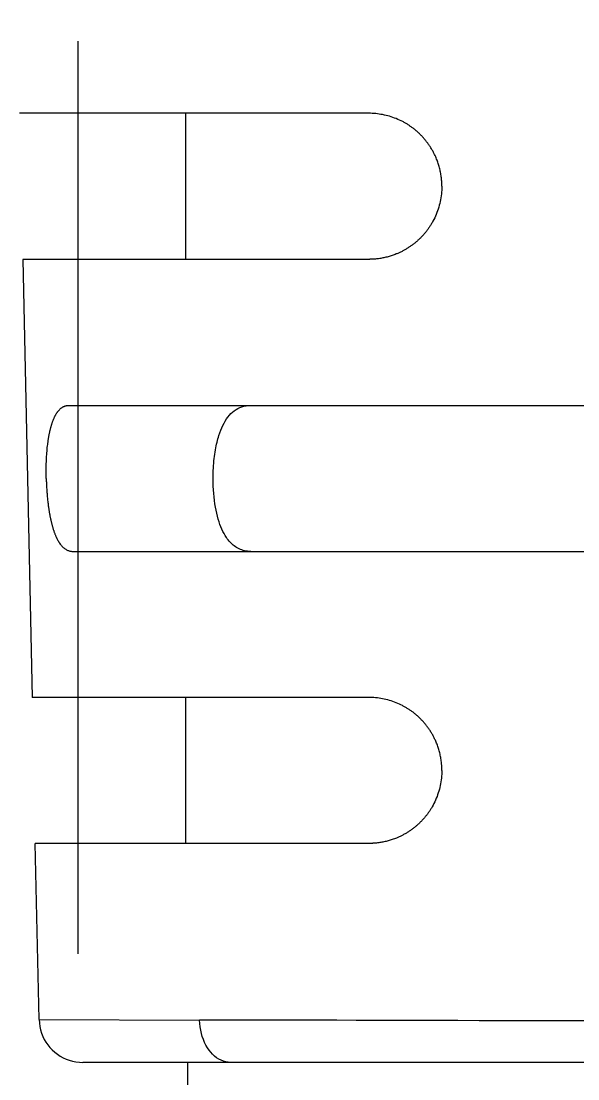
# Model space of a CAD drawing. Header units: inches. Extents: x 0 to 77285, y -118 to 40065.
# Drawn here: x 4567.75 to 4571.56, y 16913.44 to 16920.69 of the extents above; entities that cross this region are included whole.
import ezdxf

# ---------------------------------------------------------------- set-up
doc = ezdxf.new("R2010")
doc.units = ezdxf.units.IN
doc.header["$LTSCALE"] = 5
doc.header["$MEASUREMENT"] = 0
doc.linetypes.add('CENTER', pattern=[2, 1.25, -0.25, 0.25, -0.25])
doc.layers.add('11', color=1, linetype='CENTER')
doc.layers.add('55', color=5, linetype='Continuous')

# ---------------------------------------------------------------- blocks, each defined once
blk = doc.blocks.new('A$Cf3caff21')
at = {"layer": '11'}
blk.add_line((-45.5, -170), (-45.5, -7330), dxfattribs=at)
blk = doc.blocks.new('A$Ce961e380')
for p, q in [((-222.5041, -25.0622), (-222.5041, -17.6826)), ((-221.5041, -25.0365), (-221.5041, -17.7689)), ((-218.0041, -18.035), (-218.0041, -24.965)), ((-224.5041, -23.0086), (-224.5041, -25.3985)), ((-223.5041, -23.0086), (-223.5041, -25.377)), ((-220.5041, -23.0086), (-220.5041, -25.3124)), ((-219.5041, -23.0086), (-219.5041, -25.2909)), ((-218.2977, -25.2649), (-218.295, -24.1665)), ((-224.5041, -24.2622), (-223.5041, -24.2622)), ((-220.5041, -24.2622), (-219.5041, -24.2622)), ((-218.0041, -24.25), (-210.1419, -24.25)), ((-218.2977, -25.2649), (-219.5041, -25.2909)), ((-223.5041, -25.377), (-220.5041, -25.3124))]:
    blk.add_line(p, q)
for points in [[(-218.2886, -21.5), (-218.289, -21.6536), (-218.2894, -21.806), (-218.2897, -21.9569), (-218.2901, -22.1062), (-218.2904, -22.2539), (-218.2908, -22.3996), (-218.2911, -22.5434), (-218.2915, -22.6851), (-218.2918, -22.8244), (-218.2921, -22.9614), (-218.2925, -23.0957), (-218.2928, -23.2274), (-218.2931, -23.3563), (-218.2934, -23.4821), (-218.2937, -23.6048), (-218.294, -23.7243), (-218.2942, -23.8403), (-218.2945, -23.9528), (-218.2948, -24.0616), (-218.295, -24.1665)], [(-224.0041, -22.5086), (-224.0066, -22.5086), (-224.0091, -22.5086), (-224.0115, -22.5087), (-224.014, -22.5087), (-224.0165, -22.5088), (-224.019, -22.5088), (-224.0214, -22.5089), (-224.0239, -22.509), (-224.0264, -22.5091), (-224.0289, -22.5092), (-224.0313, -22.5094), (-224.0338, -22.5095), (-224.0363, -22.5096), (-224.0388, -22.5098), (-224.0412, -22.51), (-224.0437, -22.5102), (-224.0462, -22.5104), (-224.0486, -22.5106), (-224.0511, -22.5108), (-224.0536, -22.5111), (-224.0614, -22.5119), (-224.0692, -22.5129), (-224.077, -22.514), (-224.0848, -22.5152), (-224.0926, -22.5165), (-224.1003, -22.518), (-224.1081, -22.5196), (-224.1158, -22.5213), (-224.1235, -22.5231), (-224.1311, -22.5251), (-224.1388, -22.5271), (-224.1464, -22.5293), (-224.1539, -22.5316), (-224.1614, -22.534), (-224.1689, -22.5366), (-224.1763, -22.5392), (-224.1837, -22.542), (-224.191, -22.5449), (-224.1983, -22.5478), (-224.2055, -22.5509), (-224.2108, -22.5533), (-224.216, -22.5557), (-224.2213, -22.5582), (-224.2265, -22.5608), (-224.2316, -22.5634), (-224.2368, -22.566), (-224.2419, -22.5688), (-224.247, -22.5716), (-224.252, -22.5744), (-224.257, -22.5773), (-224.262, -22.5803), (-224.2669, -22.5833), (-224.2718, -22.5863), (-224.2767, -22.5895), (-224.2815, -22.5926), (-224.2863, -22.5959), (-224.291, -22.5991), (-224.2957, -22.6025), (-224.3004, -22.6058), (-224.305, -22.6093), (-224.3096, -22.6128), (-224.3142, -22.6163), (-224.3187, -22.6199), (-224.3231, -22.6236), (-224.3276, -22.6273), (-224.332, -22.6311), (-224.3363, -22.6349), (-224.3406, -22.6388), (-224.3448, -22.6427), (-224.349, -22.6466), (-224.3532, -22.6506), (-224.3573, -22.6547), (-224.3613, -22.6588), (-224.3653, -22.6629), (-224.3693, -22.6671), (-224.3732, -22.6713), (-224.377, -22.6755), (-224.3808, -22.6798), (-224.3845, -22.6841), (-224.3882, -22.6885), (-224.3916, -22.6926), (-224.395, -22.6968), (-224.3983, -22.701), (-224.4016, -22.7052), (-224.4048, -22.7095), (-224.408, -22.7138), (-224.4111, -22.7182), (-224.4142, -22.7225), (-224.4172, -22.7269), (-224.4202, -22.7313), (-224.4231, -22.7358), (-224.426, -22.7403), (-224.4288, -22.7448), (-224.4316, -22.7493), (-224.4343, -22.7538), (-224.437, -22.7584), (-224.4397, -22.763), (-224.4422, -22.7676), (-224.4447, -22.7723), (-224.4472, -22.7769), (-224.4527, -22.7878), (-224.458, -22.7989), (-224.4629, -22.81), (-224.4676, -22.8213), (-224.472, -22.8326), (-224.4762, -22.8441), (-224.48, -22.8556), (-224.4836, -22.8673), (-224.4868, -22.8789), (-224.4898, -22.8907), (-224.4925, -22.9024), (-224.495, -22.9142), (-224.4971, -22.926), (-224.499, -22.9379), (-224.5005, -22.9497), (-224.5018, -22.9616), (-224.5028, -22.9734), (-224.5036, -22.9852), (-224.504, -22.9969), (-224.5041, -23.0086)], [(-224.0041, -22.5086), (-223.9911, -22.5088), (-223.978, -22.5093), (-223.9649, -22.5102), (-223.9518, -22.5115), (-223.9387, -22.5131), (-223.9256, -22.515), (-223.9126, -22.5173), (-223.8997, -22.52), (-223.8868, -22.5229), (-223.874, -22.5262), (-223.8613, -22.5298), (-223.8488, -22.5337), (-223.8363, -22.5379), (-223.824, -22.5424), (-223.8118, -22.5473), (-223.7998, -22.5524), (-223.788, -22.5578), (-223.7764, -22.5636), (-223.7649, -22.5695), (-223.7537, -22.5758), (-223.749, -22.5786), (-223.7443, -22.5814), (-223.7397, -22.5843), (-223.7351, -22.5872), (-223.7305, -22.5901), (-223.726, -22.5931), (-223.7214, -22.5962), (-223.717, -22.5993), (-223.7125, -22.6025), (-223.7081, -22.6057), (-223.7037, -22.6089), (-223.6994, -22.6122), (-223.6951, -22.6155), (-223.6909, -22.6189), (-223.6867, -22.6223), (-223.6825, -22.6258), (-223.6784, -22.6293), (-223.6743, -22.6328), (-223.6703, -22.6364), (-223.6663, -22.64), (-223.6621, -22.6439), (-223.658, -22.6478), (-223.654, -22.6517), (-223.6499, -22.6557), (-223.646, -22.6597), (-223.6421, -22.6638), (-223.6382, -22.6679), (-223.6344, -22.6721), (-223.6306, -22.6763), (-223.6269, -22.6805), (-223.6232, -22.6848), (-223.6196, -22.6891), (-223.616, -22.6934), (-223.6125, -22.6978), (-223.609, -22.7022), (-223.6056, -22.7066), (-223.6023, -22.7111), (-223.599, -22.7156), (-223.5957, -22.7202), (-223.5925, -22.7247), (-223.5894, -22.7293), (-223.5864, -22.7339), (-223.5834, -22.7385), (-223.5804, -22.7431), (-223.5776, -22.7478), (-223.5747, -22.7525), (-223.5719, -22.7572), (-223.5692, -22.762), (-223.5665, -22.7668), (-223.5639, -22.7716), (-223.5613, -22.7764), (-223.5588, -22.7813), (-223.5564, -22.7861), (-223.554, -22.791), (-223.5516, -22.7959), (-223.5493, -22.8009), (-223.5471, -22.8058), (-223.5449, -22.8108), (-223.5428, -22.8158), (-223.5407, -22.8208), (-223.538, -22.8277), (-223.5354, -22.8346), (-223.5329, -22.8416), (-223.5304, -22.8486), (-223.5281, -22.8556), (-223.5259, -22.8627), (-223.5238, -22.8697), (-223.5218, -22.8768), (-223.5199, -22.884), (-223.5182, -22.8911), (-223.5165, -22.8983), (-223.5149, -22.9055), (-223.5134, -22.9127), (-223.5121, -22.9199), (-223.5108, -22.9271), (-223.5097, -22.9343), (-223.5087, -22.9415), (-223.5077, -22.9488), (-223.5069, -22.956), (-223.5062, -22.9632), (-223.506, -22.9655), (-223.5058, -22.9678), (-223.5056, -22.97), (-223.5054, -22.9723), (-223.5053, -22.9746), (-223.5051, -22.9768), (-223.505, -22.9791), (-223.5049, -22.9814), (-223.5048, -22.9837), (-223.5046, -22.9859), (-223.5045, -22.9882), (-223.5045, -22.9905), (-223.5044, -22.9927), (-223.5043, -22.995), (-223.5043, -22.9973), (-223.5042, -22.9995), (-223.5042, -23.0018), (-223.5041, -23.0041), (-223.5041, -23.0063), (-223.5041, -23.0086)], [(-220.0041, -22.5086), (-220.0066, -22.5086), (-220.0091, -22.5086), (-220.0116, -22.5087), (-220.014, -22.5087), (-220.0165, -22.5088), (-220.019, -22.5088), (-220.0214, -22.5089), (-220.0239, -22.509), (-220.0264, -22.5091), (-220.0289, -22.5092), (-220.0313, -22.5094), (-220.0338, -22.5095), (-220.0363, -22.5096), (-220.0388, -22.5098), (-220.0412, -22.51), (-220.0437, -22.5102), (-220.0462, -22.5104), (-220.0486, -22.5106), (-220.0511, -22.5108), (-220.0536, -22.5111), (-220.0614, -22.5119), (-220.0692, -22.5129), (-220.077, -22.514), (-220.0848, -22.5152), (-220.0926, -22.5165), (-220.1004, -22.518), (-220.1081, -22.5196), (-220.1158, -22.5213), (-220.1235, -22.5231), (-220.1312, -22.5251), (-220.1388, -22.5271), (-220.1464, -22.5293), (-220.154, -22.5316), (-220.1615, -22.5341), (-220.169, -22.5366), (-220.1764, -22.5393), (-220.1838, -22.542), (-220.1911, -22.5449), (-220.1984, -22.5479), (-220.2056, -22.551), (-220.2109, -22.5534), (-220.2162, -22.5558), (-220.2214, -22.5583), (-220.2266, -22.5608), (-220.2318, -22.5635), (-220.2369, -22.5661), (-220.2421, -22.5689), (-220.2472, -22.5717), (-220.2522, -22.5745), (-220.2572, -22.5774), (-220.2622, -22.5804), (-220.2672, -22.5834), (-220.2721, -22.5865), (-220.2769, -22.5896), (-220.2818, -22.5928), (-220.2865, -22.596), (-220.2913, -22.5993), (-220.296, -22.6026), (-220.3006, -22.606), (-220.3053, -22.6095), (-220.3099, -22.613), (-220.3144, -22.6166), (-220.319, -22.6202), (-220.3234, -22.6239), (-220.3279, -22.6276), (-220.3323, -22.6314), (-220.3366, -22.6352), (-220.3409, -22.6391), (-220.3452, -22.643), (-220.3494, -22.647), (-220.3535, -22.651), (-220.3577, -22.655), (-220.3617, -22.6591), (-220.3657, -22.6633), (-220.3697, -22.6675), (-220.3736, -22.6717), (-220.3774, -22.676), (-220.3812, -22.6803), (-220.385, -22.6846), (-220.3886, -22.689), (-220.3921, -22.6932), (-220.3954, -22.6973), (-220.3988, -22.7016), (-220.402, -22.7058), (-220.4053, -22.7101), (-220.4084, -22.7145), (-220.4116, -22.7188), (-220.4147, -22.7232), (-220.4177, -22.7276), (-220.4207, -22.7321), (-220.4236, -22.7366), (-220.4265, -22.7411), (-220.4293, -22.7456), (-220.4321, -22.7501), (-220.4349, -22.7547), (-220.4375, -22.7593), (-220.4402, -22.7639), (-220.4427, -22.7686), (-220.4453, -22.7732), (-220.4477, -22.7779), (-220.4532, -22.7888), (-220.4584, -22.7998), (-220.4633, -22.8109), (-220.468, -22.8221), (-220.4723, -22.8334), (-220.4764, -22.8448), (-220.4802, -22.8563), (-220.4837, -22.8679), (-220.487, -22.8795), (-220.49, -22.8912), (-220.4926, -22.9029), (-220.495, -22.9146), (-220.4972, -22.9264), (-220.499, -22.9382), (-220.5006, -22.95), (-220.5019, -22.9618), (-220.5028, -22.9735), (-220.5036, -22.9853), (-220.504, -22.997), (-220.5041, -23.0086)], [(-220.0041, -22.5086), (-219.9912, -22.5088), (-219.9782, -22.5093), (-219.9652, -22.5102), (-219.9522, -22.5114), (-219.9392, -22.513), (-219.9262, -22.5149), (-219.9133, -22.5172), (-219.9004, -22.5198), (-219.8877, -22.5227), (-219.8749, -22.5259), (-219.8623, -22.5295), (-219.8498, -22.5333), (-219.8375, -22.5375), (-219.8252, -22.542), (-219.8131, -22.5467), (-219.8012, -22.5518), (-219.7894, -22.5572), (-219.7778, -22.5628), (-219.7665, -22.5687), (-219.7553, -22.5749), (-219.7506, -22.5777), (-219.7459, -22.5805), (-219.7412, -22.5833), (-219.7366, -22.5862), (-219.732, -22.5892), (-219.7274, -22.5922), (-219.7229, -22.5952), (-219.7184, -22.5983), (-219.7139, -22.6014), (-219.7095, -22.6046), (-219.7051, -22.6079), (-219.7008, -22.6111), (-219.6965, -22.6145), (-219.6922, -22.6178), (-219.688, -22.6212), (-219.6838, -22.6247), (-219.6797, -22.6282), (-219.6756, -22.6317), (-219.6715, -22.6353), (-219.6675, -22.6389), (-219.6633, -22.6428), (-219.6592, -22.6466), (-219.6551, -22.6506), (-219.6511, -22.6546), (-219.6471, -22.6586), (-219.6431, -22.6627), (-219.6392, -22.6668), (-219.6354, -22.6709), (-219.6316, -22.6751), (-219.6278, -22.6794), (-219.6242, -22.6836), (-219.6205, -22.6879), (-219.6169, -22.6923), (-219.6134, -22.6967), (-219.6099, -22.7011), (-219.6065, -22.7055), (-219.6031, -22.71), (-219.5998, -22.7145), (-219.5965, -22.7191), (-219.5933, -22.7237), (-219.5901, -22.7282), (-219.5871, -22.7328), (-219.5841, -22.7374), (-219.5811, -22.7421), (-219.5782, -22.7468), (-219.5753, -22.7515), (-219.5725, -22.7562), (-219.5698, -22.761), (-219.5671, -22.7658), (-219.5644, -22.7706), (-219.5618, -22.7755), (-219.5593, -22.7803), (-219.5568, -22.7852), (-219.5544, -22.7901), (-219.552, -22.7951), (-219.5497, -22.8), (-219.5475, -22.805), (-219.5453, -22.81), (-219.5431, -22.815), (-219.5411, -22.82), (-219.5383, -22.8269), (-219.5356, -22.8339), (-219.5331, -22.8409), (-219.5307, -22.8479), (-219.5283, -22.855), (-219.5261, -22.862), (-219.524, -22.8691), (-219.522, -22.8763), (-219.5201, -22.8834), (-219.5183, -22.8906), (-219.5166, -22.8978), (-219.515, -22.905), (-219.5135, -22.9123), (-219.5122, -22.9195), (-219.5109, -22.9267), (-219.5097, -22.934), (-219.5087, -22.9412), (-219.5078, -22.9485), (-219.5069, -22.9558), (-219.5062, -22.963), (-219.506, -22.9653), (-219.5058, -22.9676), (-219.5056, -22.9699), (-219.5055, -22.9721), (-219.5053, -22.9744), (-219.5051, -22.9767), (-219.505, -22.979), (-219.5049, -22.9813), (-219.5048, -22.9835), (-219.5046, -22.9858), (-219.5045, -22.9881), (-219.5045, -22.9904), (-219.5044, -22.9927), (-219.5043, -22.9949), (-219.5043, -22.9972), (-219.5042, -22.9995), (-219.5042, -23.0018), (-219.5041, -23.0041), (-219.5041, -23.0063), (-219.5041, -23.0086)], [(-222.0041, -24.0739), (-222.0222, -24.0738), (-222.0399, -24.0734), (-222.0573, -24.0728), (-222.0744, -24.072), (-222.0911, -24.0709), (-222.1076, -24.0697), (-222.1236, -24.0682), (-222.1393, -24.0666), (-222.1547, -24.0647), (-222.1697, -24.0627), (-222.1843, -24.0605), (-222.1985, -24.0582), (-222.2124, -24.0557), (-222.2259, -24.053), (-222.2389, -24.0503), (-222.2516, -24.0473), (-222.2638, -24.0443), (-222.2756, -24.0412), (-222.287, -24.0379), (-222.298, -24.0346), (-222.3162, -24.0285), (-222.3338, -24.0219), (-222.3507, -24.0149), (-222.3669, -24.0074), (-222.3823, -23.9995), (-222.397, -23.991), (-222.4109, -23.982), (-222.4239, -23.9726), (-222.4361, -23.9626), (-222.4474, -23.9521), (-222.4578, -23.9411), (-222.4672, -23.9295), (-222.4756, -23.9174), (-222.483, -23.9048), (-222.4893, -23.8916), (-222.4946, -23.8778), (-222.4987, -23.8635), (-222.5017, -23.8486), (-222.5035, -23.8331), (-222.5041, -23.8171)], [(-221.5041, -23.8171), (-221.5044, -23.828), (-221.5053, -23.8386), (-221.5066, -23.8489), (-221.5085, -23.8589), (-221.511, -23.8687), (-221.5139, -23.8782), (-221.5173, -23.8874), (-221.5212, -23.8963), (-221.5255, -23.905), (-221.5303, -23.9134), (-221.5355, -23.9216), (-221.5412, -23.9295), (-221.5472, -23.9371), (-221.5536, -23.9445), (-221.5604, -23.9516), (-221.5676, -23.9585), (-221.5751, -23.9651), (-221.583, -23.9715), (-221.5911, -23.9777), (-221.5996, -23.9836), (-221.6124, -23.9917), (-221.6261, -23.9996), (-221.6407, -24.0071), (-221.6561, -24.0142), (-221.6723, -24.0211), (-221.6894, -24.0275), (-221.7072, -24.0336), (-221.7259, -24.0393), (-221.7453, -24.0446), (-221.7654, -24.0495), (-221.7863, -24.054), (-221.8079, -24.0581), (-221.8301, -24.0617), (-221.8531, -24.0649), (-221.8767, -24.0676), (-221.901, -24.0698), (-221.9259, -24.0716), (-221.9514, -24.0729), (-221.9775, -24.0737), (-222.0041, -24.0739)], [(-218.0041, -23.9541), (-218.0051, -23.9712), (-218.0079, -23.9879), (-218.0125, -24.0042), (-218.0188, -24.02), (-218.0268, -24.0353), (-218.0363, -24.05), (-218.0474, -24.0641), (-218.0599, -24.0775), (-218.0737, -24.0902), (-218.0888, -24.1021), (-218.1051, -24.1131), (-218.1226, -24.1233), (-218.1412, -24.1326), (-218.1607, -24.1408), (-218.1812, -24.148), (-218.2025, -24.1541), (-218.2247, -24.1591), (-218.2475, -24.1628), (-218.271, -24.1653), (-218.295, -24.1665)], [(-218.2977, -25.2649), (-218.2735, -25.2634), (-218.2498, -25.2601), (-218.2268, -25.2549), (-218.2045, -25.2481), (-218.183, -25.2395), (-218.1623, -25.2294), (-218.1426, -25.2178), (-218.1239, -25.2048), (-218.1062, -25.1905), (-218.0897, -25.1748), (-218.0745, -25.158), (-218.0605, -25.1401), (-218.0479, -25.121), (-218.0367, -25.1011), (-218.0271, -25.0802), (-218.019, -25.0585), (-218.0126, -25.0361), (-218.0079, -25.0129), (-218.0051, -24.9892), (-218.0041, -24.965)], [(-222.0041, -25.2162), (-222.0017, -25.2162), (-221.9992, -25.2161), (-221.9967, -25.2161), (-221.9942, -25.216), (-221.9917, -25.2159), (-221.9893, -25.2158), (-221.9868, -25.2158), (-221.9843, -25.2157), (-221.9818, -25.2156), (-221.9794, -25.2155), (-221.9769, -25.2154), (-221.9744, -25.2153), (-221.972, -25.2152), (-221.9695, -25.2151), (-221.967, -25.215), (-221.9645, -25.2149), (-221.9621, -25.2148), (-221.9596, -25.2147), (-221.9572, -25.2146), (-221.9547, -25.2145), (-221.9468, -25.214), (-221.939, -25.2136), (-221.9311, -25.2131), (-221.9233, -25.2126), (-221.9154, -25.2121), (-221.9076, -25.2115), (-221.8999, -25.2109), (-221.8921, -25.2103), (-221.8844, -25.2096), (-221.8767, -25.2089), (-221.869, -25.2082), (-221.8614, -25.2074), (-221.8538, -25.2066), (-221.8463, -25.2058), (-221.8388, -25.2049), (-221.8313, -25.204), (-221.8239, -25.2031), (-221.8166, -25.2021), (-221.8093, -25.2011), (-221.8021, -25.2001), (-221.7968, -25.1993), (-221.7915, -25.1986), (-221.7863, -25.1977), (-221.7811, -25.1969), (-221.7759, -25.1961), (-221.7707, -25.1952), (-221.7656, -25.1943), (-221.7605, -25.1934), (-221.7555, -25.1925), (-221.7505, -25.1915), (-221.7455, -25.1906), (-221.7406, -25.1896), (-221.7356, -25.1886), (-221.7308, -25.1876), (-221.726, -25.1866), (-221.7212, -25.1856), (-221.7164, -25.1845), (-221.7117, -25.1834), (-221.7071, -25.1823), (-221.7025, -25.1812), (-221.6979, -25.1801), (-221.6933, -25.1789), (-221.6888, -25.1778), (-221.6843, -25.1766), (-221.6799, -25.1754), (-221.6755, -25.1741), (-221.6712, -25.1729), (-221.6669, -25.1716), (-221.6626, -25.1703), (-221.6584, -25.169), (-221.6543, -25.1677), (-221.6502, -25.1664), (-221.6461, -25.1651), (-221.6421, -25.1637), (-221.6382, -25.1623), (-221.6343, -25.1609), (-221.6304, -25.1595), (-221.6267, -25.1581), (-221.6229, -25.1566), (-221.6192, -25.1551), (-221.6158, -25.1538), (-221.6124, -25.1523), (-221.6091, -25.1509), (-221.6058, -25.1495), (-221.6026, -25.148), (-221.5994, -25.1465), (-221.5963, -25.145), (-221.5932, -25.1435), (-221.5901, -25.142), (-221.5871, -25.1405), (-221.5842, -25.1389), (-221.5813, -25.1374), (-221.5785, -25.1358), (-221.5757, -25.1342), (-221.5729, -25.1326), (-221.5702, -25.131), (-221.5676, -25.1294), (-221.565, -25.1277), (-221.5625, -25.1261), (-221.56, -25.1244), (-221.5546, -25.1206), (-221.5495, -25.1167), (-221.5447, -25.1127), (-221.5401, -25.1087), (-221.5358, -25.1046), (-221.5317, -25.1004), (-221.5279, -25.0961), (-221.5244, -25.0918), (-221.5212, -25.0875), (-221.5183, -25.083), (-221.5156, -25.0786), (-221.5132, -25.074), (-221.5111, -25.0695), (-221.5092, -25.0649), (-221.5077, -25.0602), (-221.5064, -25.0555), (-221.5054, -25.0508), (-221.5047, -25.0461), (-221.5043, -25.0413), (-221.5041, -25.0365)], [(-222.0041, -25.2162), (-222.0168, -25.2165), (-222.0294, -25.2167), (-222.0421, -25.2167), (-222.0548, -25.2167), (-222.0675, -25.2166), (-222.0802, -25.2165), (-222.0928, -25.2162), (-222.1054, -25.2158), (-222.1179, -25.2154), (-222.1304, -25.2149), (-222.1427, -25.2142), (-222.155, -25.2135), (-222.1672, -25.2128), (-222.1792, -25.2119), (-222.1911, -25.2109), (-222.2029, -25.2099), (-222.2145, -25.2087), (-222.2259, -25.2075), (-222.2372, -25.2062), (-222.2482, -25.2048), (-222.253, -25.2041), (-222.2577, -25.2035), (-222.2624, -25.2028), (-222.2671, -25.2021), (-222.2717, -25.2014), (-222.2764, -25.2007), (-222.2809, -25.1999), (-222.2855, -25.1992), (-222.29, -25.1984), (-222.2945, -25.1976), (-222.2989, -25.1968), (-222.3033, -25.196), (-222.3077, -25.1951), (-222.312, -25.1943), (-222.3163, -25.1934), (-222.3205, -25.1925), (-222.3247, -25.1916), (-222.3289, -25.1906), (-222.333, -25.1897), (-222.337, -25.1887), (-222.3413, -25.1877), (-222.3455, -25.1866), (-222.3497, -25.1855), (-222.3538, -25.1845), (-222.3579, -25.1833), (-222.3619, -25.1822), (-222.3659, -25.181), (-222.3698, -25.1799), (-222.3737, -25.1787), (-222.3775, -25.1775), (-222.3813, -25.1762), (-222.385, -25.175), (-222.3887, -25.1737), (-222.3923, -25.1724), (-222.3959, -25.1711), (-222.3994, -25.1698), (-222.4028, -25.1685), (-222.4062, -25.1671), (-222.4096, -25.1657), (-222.4129, -25.1644), (-222.4161, -25.163), (-222.4192, -25.1615), (-222.4223, -25.1601), (-222.4253, -25.1587), (-222.4283, -25.1572), (-222.4313, -25.1557), (-222.4341, -25.1542), (-222.437, -25.1527), (-222.4397, -25.1511), (-222.4424, -25.1496), (-222.4451, -25.148), (-222.4477, -25.1464), (-222.4502, -25.1448), (-222.4527, -25.1432), (-222.4551, -25.1416), (-222.4575, -25.1399), (-222.4598, -25.1382), (-222.462, -25.1365), (-222.4642, -25.1349), (-222.4664, -25.1331), (-222.4692, -25.1308), (-222.4719, -25.1284), (-222.4745, -25.1259), (-222.477, -25.1235), (-222.4794, -25.121), (-222.4816, -25.1185), (-222.4838, -25.1159), (-222.4859, -25.1133), (-222.4878, -25.1107), (-222.4897, -25.1081), (-222.4914, -25.1054), (-222.493, -25.1028), (-222.4945, -25.1001), (-222.4959, -25.0973), (-222.4972, -25.0946), (-222.4984, -25.0918), (-222.4995, -25.089), (-222.5004, -25.0862), (-222.5013, -25.0834), (-222.502, -25.0806), (-222.5022, -25.0797), (-222.5024, -25.0788), (-222.5026, -25.0779), (-222.5028, -25.077), (-222.5029, -25.076), (-222.5031, -25.0751), (-222.5032, -25.0742), (-222.5034, -25.0733), (-222.5035, -25.0724), (-222.5036, -25.0715), (-222.5037, -25.0706), (-222.5038, -25.0696), (-222.5039, -25.0687), (-222.5039, -25.0678), (-222.504, -25.0669), (-222.504, -25.0659), (-222.5041, -25.065), (-222.5041, -25.0641), (-222.5041, -25.0631), (-222.5041, -25.0622)]]:
    blk.add_lwpolyline(points)
blk = doc.blocks.new('A$C638f0059')
for p, q in [((-45.0041, -25.0622), (-45.0041, -17.6826)), ((-44.0041, -25.0365), (-44.0041, -17.7689)), ((-40.5041, -18.035), (-40.5041, -24.965)), ((-47.0041, -23.0086), (-47.0041, -25.3985)), ((-46.0041, -23.0086), (-46.0041, -25.377)), ((-43.0041, -23.0086), (-43.0041, -25.3124)), ((-42.0041, -23.0086), (-42.0041, -25.2909)), ((-40.7977, -25.2649), (-40.795, -24.1665)), ((-47.0041, -24.2622), (-46.0041, -24.2622)), ((-43.0041, -24.2622), (-42.0041, -24.2622)), ((-40.5041, -24.25), (-32.6419, -24.25)), ((-40.7977, -25.2649), (-42.0041, -25.2909)), ((-46.0041, -25.377), (-43.0041, -25.3124))]:
    blk.add_line(p, q)
for points in [[(-40.7886, -21.5), (-40.789, -21.6536), (-40.7894, -21.806), (-40.7897, -21.9569), (-40.7901, -22.1062), (-40.7904, -22.2539), (-40.7908, -22.3996), (-40.7911, -22.5434), (-40.7915, -22.6851), (-40.7918, -22.8244), (-40.7921, -22.9614), (-40.7925, -23.0957), (-40.7928, -23.2274), (-40.7931, -23.3563), (-40.7934, -23.4821), (-40.7937, -23.6048), (-40.794, -23.7243), (-40.7942, -23.8403), (-40.7945, -23.9528), (-40.7948, -24.0616), (-40.795, -24.1665)], [(-46.5041, -22.5086), (-46.5066, -22.5086), (-46.5091, -22.5086), (-46.5115, -22.5087), (-46.514, -22.5087), (-46.5165, -22.5088), (-46.519, -22.5088), (-46.5214, -22.5089), (-46.5239, -22.509), (-46.5264, -22.5091), (-46.5289, -22.5092), (-46.5313, -22.5094), (-46.5338, -22.5095), (-46.5363, -22.5096), (-46.5388, -22.5098), (-46.5412, -22.51), (-46.5437, -22.5102), (-46.5462, -22.5104), (-46.5486, -22.5106), (-46.5511, -22.5108), (-46.5536, -22.5111), (-46.5614, -22.5119), (-46.5692, -22.5129), (-46.577, -22.514), (-46.5848, -22.5152), (-46.5926, -22.5165), (-46.6003, -22.518), (-46.6081, -22.5196), (-46.6158, -22.5213), (-46.6235, -22.5231), (-46.6311, -22.5251), (-46.6388, -22.5271), (-46.6464, -22.5293), (-46.6539, -22.5316), (-46.6614, -22.534), (-46.6689, -22.5366), (-46.6763, -22.5392), (-46.6837, -22.542), (-46.691, -22.5449), (-46.6983, -22.5478), (-46.7055, -22.5509), (-46.7108, -22.5533), (-46.716, -22.5557), (-46.7213, -22.5582), (-46.7265, -22.5608), (-46.7316, -22.5634), (-46.7368, -22.566), (-46.7419, -22.5688), (-46.747, -22.5716), (-46.752, -22.5744), (-46.757, -22.5773), (-46.762, -22.5803), (-46.7669, -22.5833), (-46.7718, -22.5863), (-46.7767, -22.5895), (-46.7815, -22.5926), (-46.7863, -22.5959), (-46.791, -22.5991), (-46.7957, -22.6025), (-46.8004, -22.6058), (-46.805, -22.6093), (-46.8096, -22.6128), (-46.8142, -22.6163), (-46.8187, -22.6199), (-46.8231, -22.6236), (-46.8276, -22.6273), (-46.832, -22.6311), (-46.8363, -22.6349), (-46.8406, -22.6388), (-46.8448, -22.6427), (-46.849, -22.6466), (-46.8532, -22.6506), (-46.8573, -22.6547), (-46.8613, -22.6588), (-46.8653, -22.6629), (-46.8693, -22.6671), (-46.8732, -22.6713), (-46.877, -22.6755), (-46.8808, -22.6798), (-46.8845, -22.6841), (-46.8882, -22.6885), (-46.8916, -22.6926), (-46.895, -22.6968), (-46.8983, -22.701), (-46.9016, -22.7052), (-46.9048, -22.7095), (-46.908, -22.7138), (-46.9111, -22.7182), (-46.9142, -22.7225), (-46.9172, -22.7269), (-46.9202, -22.7313), (-46.9231, -22.7358), (-46.926, -22.7403), (-46.9288, -22.7448), (-46.9316, -22.7493), (-46.9343, -22.7538), (-46.937, -22.7584), (-46.9397, -22.763), (-46.9422, -22.7676), (-46.9447, -22.7723), (-46.9472, -22.7769), (-46.9527, -22.7878), (-46.958, -22.7989), (-46.9629, -22.81), (-46.9676, -22.8213), (-46.972, -22.8326), (-46.9762, -22.8441), (-46.98, -22.8556), (-46.9836, -22.8673), (-46.9868, -22.8789), (-46.9898, -22.8907), (-46.9925, -22.9024), (-46.995, -22.9142), (-46.9971, -22.926), (-46.999, -22.9379), (-47.0005, -22.9497), (-47.0018, -22.9616), (-47.0028, -22.9734), (-47.0036, -22.9852), (-47.004, -22.9969), (-47.0041, -23.0086)], [(-46.5041, -22.5086), (-46.4911, -22.5088), (-46.478, -22.5093), (-46.4649, -22.5102), (-46.4518, -22.5115), (-46.4387, -22.5131), (-46.4256, -22.515), (-46.4126, -22.5173), (-46.3997, -22.52), (-46.3868, -22.5229), (-46.374, -22.5262), (-46.3613, -22.5298), (-46.3488, -22.5337), (-46.3363, -22.5379), (-46.324, -22.5424), (-46.3118, -22.5473), (-46.2998, -22.5524), (-46.288, -22.5578), (-46.2764, -22.5636), (-46.2649, -22.5695), (-46.2537, -22.5758), (-46.249, -22.5786), (-46.2443, -22.5814), (-46.2397, -22.5843), (-46.2351, -22.5872), (-46.2305, -22.5901), (-46.226, -22.5931), (-46.2214, -22.5962), (-46.217, -22.5993), (-46.2125, -22.6025), (-46.2081, -22.6057), (-46.2037, -22.6089), (-46.1994, -22.6122), (-46.1951, -22.6155), (-46.1909, -22.6189), (-46.1867, -22.6223), (-46.1825, -22.6258), (-46.1784, -22.6293), (-46.1743, -22.6328), (-46.1703, -22.6364), (-46.1663, -22.64), (-46.1621, -22.6439), (-46.158, -22.6478), (-46.154, -22.6517), (-46.1499, -22.6557), (-46.146, -22.6597), (-46.1421, -22.6638), (-46.1382, -22.6679), (-46.1344, -22.6721), (-46.1306, -22.6763), (-46.1269, -22.6805), (-46.1232, -22.6848), (-46.1196, -22.6891), (-46.116, -22.6934), (-46.1125, -22.6978), (-46.109, -22.7022), (-46.1056, -22.7066), (-46.1023, -22.7111), (-46.099, -22.7156), (-46.0957, -22.7202), (-46.0925, -22.7247), (-46.0894, -22.7293), (-46.0864, -22.7339), (-46.0834, -22.7385), (-46.0804, -22.7431), (-46.0776, -22.7478), (-46.0747, -22.7525), (-46.0719, -22.7572), (-46.0692, -22.762), (-46.0665, -22.7668), (-46.0639, -22.7716), (-46.0613, -22.7764), (-46.0588, -22.7813), (-46.0564, -22.7861), (-46.054, -22.791), (-46.0516, -22.7959), (-46.0493, -22.8009), (-46.0471, -22.8058), (-46.0449, -22.8108), (-46.0428, -22.8158), (-46.0407, -22.8208), (-46.038, -22.8277), (-46.0354, -22.8346), (-46.0329, -22.8416), (-46.0304, -22.8486), (-46.0281, -22.8556), (-46.0259, -22.8627), (-46.0238, -22.8697), (-46.0218, -22.8768), (-46.0199, -22.884), (-46.0182, -22.8911), (-46.0165, -22.8983), (-46.0149, -22.9055), (-46.0134, -22.9127), (-46.0121, -22.9199), (-46.0108, -22.9271), (-46.0097, -22.9343), (-46.0087, -22.9415), (-46.0077, -22.9488), (-46.0069, -22.956), (-46.0062, -22.9632), (-46.006, -22.9655), (-46.0058, -22.9678), (-46.0056, -22.97), (-46.0054, -22.9723), (-46.0053, -22.9746), (-46.0051, -22.9768), (-46.005, -22.9791), (-46.0049, -22.9814), (-46.0048, -22.9837), (-46.0046, -22.9859), (-46.0045, -22.9882), (-46.0045, -22.9905), (-46.0044, -22.9927), (-46.0043, -22.995), (-46.0043, -22.9973), (-46.0042, -22.9995), (-46.0042, -23.0018), (-46.0041, -23.0041), (-46.0041, -23.0063), (-46.0041, -23.0086)], [(-42.5041, -22.5086), (-42.5066, -22.5086), (-42.5091, -22.5086), (-42.5116, -22.5087), (-42.514, -22.5087), (-42.5165, -22.5088), (-42.519, -22.5088), (-42.5214, -22.5089), (-42.5239, -22.509), (-42.5264, -22.5091), (-42.5289, -22.5092), (-42.5313, -22.5094), (-42.5338, -22.5095), (-42.5363, -22.5096), (-42.5388, -22.5098), (-42.5412, -22.51), (-42.5437, -22.5102), (-42.5462, -22.5104), (-42.5486, -22.5106), (-42.5511, -22.5108), (-42.5536, -22.5111), (-42.5614, -22.5119), (-42.5692, -22.5129), (-42.577, -22.514), (-42.5848, -22.5152), (-42.5926, -22.5165), (-42.6004, -22.518), (-42.6081, -22.5196), (-42.6158, -22.5213), (-42.6235, -22.5231), (-42.6312, -22.5251), (-42.6388, -22.5271), (-42.6464, -22.5293), (-42.654, -22.5316), (-42.6615, -22.5341), (-42.669, -22.5366), (-42.6764, -22.5393), (-42.6838, -22.542), (-42.6911, -22.5449), (-42.6984, -22.5479), (-42.7056, -22.551), (-42.7109, -22.5534), (-42.7162, -22.5558), (-42.7214, -22.5583), (-42.7266, -22.5608), (-42.7318, -22.5635), (-42.7369, -22.5661), (-42.7421, -22.5689), (-42.7472, -22.5717), (-42.7522, -22.5745), (-42.7572, -22.5774), (-42.7622, -22.5804), (-42.7672, -22.5834), (-42.7721, -22.5865), (-42.7769, -22.5896), (-42.7818, -22.5928), (-42.7865, -22.596), (-42.7913, -22.5993), (-42.796, -22.6026), (-42.8006, -22.606), (-42.8053, -22.6095), (-42.8099, -22.613), (-42.8144, -22.6166), (-42.819, -22.6202), (-42.8234, -22.6239), (-42.8279, -22.6276), (-42.8323, -22.6314), (-42.8366, -22.6352), (-42.8409, -22.6391), (-42.8452, -22.643), (-42.8494, -22.647), (-42.8535, -22.651), (-42.8577, -22.655), (-42.8617, -22.6591), (-42.8657, -22.6633), (-42.8697, -22.6675), (-42.8736, -22.6717), (-42.8774, -22.676), (-42.8812, -22.6803), (-42.885, -22.6846), (-42.8886, -22.689), (-42.8921, -22.6932), (-42.8954, -22.6973), (-42.8988, -22.7016), (-42.902, -22.7058), (-42.9053, -22.7101), (-42.9084, -22.7145), (-42.9116, -22.7188), (-42.9147, -22.7232), (-42.9177, -22.7276), (-42.9207, -22.7321), (-42.9236, -22.7366), (-42.9265, -22.7411), (-42.9293, -22.7456), (-42.9321, -22.7501), (-42.9349, -22.7547), (-42.9375, -22.7593), (-42.9402, -22.7639), (-42.9427, -22.7686), (-42.9453, -22.7732), (-42.9477, -22.7779), (-42.9532, -22.7888), (-42.9584, -22.7998), (-42.9633, -22.8109), (-42.968, -22.8221), (-42.9723, -22.8334), (-42.9764, -22.8448), (-42.9802, -22.8563), (-42.9837, -22.8679), (-42.987, -22.8795), (-42.99, -22.8912), (-42.9926, -22.9029), (-42.995, -22.9146), (-42.9972, -22.9264), (-42.999, -22.9382), (-43.0006, -22.95), (-43.0019, -22.9618), (-43.0028, -22.9735), (-43.0036, -22.9853), (-43.004, -22.997), (-43.0041, -23.0086)], [(-42.5041, -22.5086), (-42.4912, -22.5088), (-42.4782, -22.5093), (-42.4652, -22.5102), (-42.4522, -22.5114), (-42.4392, -22.513), (-42.4262, -22.5149), (-42.4133, -22.5172), (-42.4004, -22.5198), (-42.3877, -22.5227), (-42.3749, -22.5259), (-42.3623, -22.5295), (-42.3498, -22.5333), (-42.3375, -22.5375), (-42.3252, -22.542), (-42.3131, -22.5467), (-42.3012, -22.5518), (-42.2894, -22.5572), (-42.2778, -22.5628), (-42.2665, -22.5687), (-42.2553, -22.5749), (-42.2506, -22.5777), (-42.2459, -22.5805), (-42.2412, -22.5833), (-42.2366, -22.5862), (-42.232, -22.5892), (-42.2274, -22.5922), (-42.2229, -22.5952), (-42.2184, -22.5983), (-42.2139, -22.6014), (-42.2095, -22.6046), (-42.2051, -22.6079), (-42.2008, -22.6111), (-42.1965, -22.6145), (-42.1922, -22.6178), (-42.188, -22.6212), (-42.1838, -22.6247), (-42.1797, -22.6282), (-42.1756, -22.6317), (-42.1715, -22.6353), (-42.1675, -22.6389), (-42.1633, -22.6428), (-42.1592, -22.6466), (-42.1551, -22.6506), (-42.1511, -22.6546), (-42.1471, -22.6586), (-42.1431, -22.6627), (-42.1392, -22.6668), (-42.1354, -22.6709), (-42.1316, -22.6751), (-42.1278, -22.6794), (-42.1242, -22.6836), (-42.1205, -22.6879), (-42.1169, -22.6923), (-42.1134, -22.6967), (-42.1099, -22.7011), (-42.1065, -22.7055), (-42.1031, -22.71), (-42.0998, -22.7145), (-42.0965, -22.7191), (-42.0933, -22.7237), (-42.0901, -22.7282), (-42.0871, -22.7328), (-42.0841, -22.7374), (-42.0811, -22.7421), (-42.0782, -22.7468), (-42.0753, -22.7515), (-42.0725, -22.7562), (-42.0698, -22.761), (-42.0671, -22.7658), (-42.0644, -22.7706), (-42.0618, -22.7755), (-42.0593, -22.7803), (-42.0568, -22.7852), (-42.0544, -22.7901), (-42.052, -22.7951), (-42.0497, -22.8), (-42.0475, -22.805), (-42.0453, -22.81), (-42.0431, -22.815), (-42.0411, -22.82), (-42.0383, -22.8269), (-42.0356, -22.8339), (-42.0331, -22.8409), (-42.0307, -22.8479), (-42.0283, -22.855), (-42.0261, -22.862), (-42.024, -22.8691), (-42.022, -22.8763), (-42.0201, -22.8834), (-42.0183, -22.8906), (-42.0166, -22.8978), (-42.015, -22.905), (-42.0135, -22.9123), (-42.0122, -22.9195), (-42.0109, -22.9267), (-42.0097, -22.934), (-42.0087, -22.9412), (-42.0078, -22.9485), (-42.0069, -22.9558), (-42.0062, -22.963), (-42.006, -22.9653), (-42.0058, -22.9676), (-42.0056, -22.9699), (-42.0055, -22.9721), (-42.0053, -22.9744), (-42.0051, -22.9767), (-42.005, -22.979), (-42.0049, -22.9813), (-42.0048, -22.9835), (-42.0046, -22.9858), (-42.0045, -22.9881), (-42.0045, -22.9904), (-42.0044, -22.9927), (-42.0043, -22.9949), (-42.0043, -22.9972), (-42.0042, -22.9995), (-42.0042, -23.0018), (-42.0041, -23.0041), (-42.0041, -23.0063), (-42.0041, -23.0086)], [(-44.5041, -24.0739), (-44.5222, -24.0738), (-44.5399, -24.0734), (-44.5573, -24.0728), (-44.5744, -24.072), (-44.5911, -24.0709), (-44.6076, -24.0697), (-44.6236, -24.0682), (-44.6393, -24.0666), (-44.6547, -24.0647), (-44.6697, -24.0627), (-44.6843, -24.0605), (-44.6985, -24.0582), (-44.7124, -24.0557), (-44.7259, -24.053), (-44.7389, -24.0503), (-44.7516, -24.0473), (-44.7638, -24.0443), (-44.7756, -24.0412), (-44.787, -24.0379), (-44.798, -24.0346), (-44.8162, -24.0285), (-44.8338, -24.0219), (-44.8507, -24.0149), (-44.8669, -24.0074), (-44.8823, -23.9995), (-44.897, -23.991), (-44.9109, -23.982), (-44.9239, -23.9726), (-44.9361, -23.9626), (-44.9474, -23.9521), (-44.9578, -23.9411), (-44.9672, -23.9295), (-44.9756, -23.9174), (-44.983, -23.9048), (-44.9893, -23.8916), (-44.9946, -23.8778), (-44.9987, -23.8635), (-45.0017, -23.8486), (-45.0035, -23.8331), (-45.0041, -23.8171)], [(-44.0041, -23.8171), (-44.0044, -23.828), (-44.0053, -23.8386), (-44.0066, -23.8489), (-44.0085, -23.8589), (-44.011, -23.8687), (-44.0139, -23.8782), (-44.0173, -23.8874), (-44.0212, -23.8963), (-44.0255, -23.905), (-44.0303, -23.9134), (-44.0355, -23.9216), (-44.0412, -23.9295), (-44.0472, -23.9371), (-44.0536, -23.9445), (-44.0604, -23.9516), (-44.0676, -23.9585), (-44.0751, -23.9651), (-44.083, -23.9715), (-44.0911, -23.9777), (-44.0996, -23.9836), (-44.1124, -23.9917), (-44.1261, -23.9996), (-44.1407, -24.0071), (-44.1561, -24.0142), (-44.1723, -24.0211), (-44.1894, -24.0275), (-44.2072, -24.0336), (-44.2259, -24.0393), (-44.2453, -24.0446), (-44.2654, -24.0495), (-44.2863, -24.054), (-44.3079, -24.0581), (-44.3301, -24.0617), (-44.3531, -24.0649), (-44.3767, -24.0676), (-44.401, -24.0698), (-44.4259, -24.0716), (-44.4514, -24.0729), (-44.4775, -24.0737), (-44.5041, -24.0739)], [(-40.5041, -23.9541), (-40.5051, -23.9712), (-40.5079, -23.9879), (-40.5125, -24.0042), (-40.5188, -24.02), (-40.5268, -24.0353), (-40.5363, -24.05), (-40.5474, -24.0641), (-40.5599, -24.0775), (-40.5737, -24.0902), (-40.5888, -24.1021), (-40.6051, -24.1131), (-40.6226, -24.1233), (-40.6412, -24.1326), (-40.6607, -24.1408), (-40.6812, -24.148), (-40.7025, -24.1541), (-40.7247, -24.1591), (-40.7475, -24.1628), (-40.771, -24.1653), (-40.795, -24.1665)], [(-40.7977, -25.2649), (-40.7735, -25.2634), (-40.7498, -25.2601), (-40.7268, -25.2549), (-40.7045, -25.2481), (-40.683, -25.2395), (-40.6623, -25.2294), (-40.6426, -25.2178), (-40.6239, -25.2048), (-40.6062, -25.1905), (-40.5897, -25.1748), (-40.5745, -25.158), (-40.5605, -25.1401), (-40.5479, -25.121), (-40.5367, -25.1011), (-40.5271, -25.0802), (-40.519, -25.0585), (-40.5126, -25.0361), (-40.5079, -25.0129), (-40.5051, -24.9892), (-40.5041, -24.965)], [(-44.5041, -25.2162), (-44.5017, -25.2162), (-44.4992, -25.2161), (-44.4967, -25.2161), (-44.4942, -25.216), (-44.4917, -25.2159), (-44.4893, -25.2158), (-44.4868, -25.2158), (-44.4843, -25.2157), (-44.4818, -25.2156), (-44.4794, -25.2155), (-44.4769, -25.2154), (-44.4744, -25.2153), (-44.472, -25.2152), (-44.4695, -25.2151), (-44.467, -25.215), (-44.4645, -25.2149), (-44.4621, -25.2148), (-44.4596, -25.2147), (-44.4572, -25.2146), (-44.4547, -25.2145), (-44.4468, -25.214), (-44.439, -25.2136), (-44.4311, -25.2131), (-44.4233, -25.2126), (-44.4154, -25.2121), (-44.4076, -25.2115), (-44.3999, -25.2109), (-44.3921, -25.2103), (-44.3844, -25.2096), (-44.3767, -25.2089), (-44.369, -25.2082), (-44.3614, -25.2074), (-44.3538, -25.2066), (-44.3463, -25.2058), (-44.3388, -25.2049), (-44.3313, -25.204), (-44.3239, -25.2031), (-44.3166, -25.2021), (-44.3093, -25.2011), (-44.3021, -25.2001), (-44.2968, -25.1993), (-44.2915, -25.1986), (-44.2863, -25.1977), (-44.2811, -25.1969), (-44.2759, -25.1961), (-44.2707, -25.1952), (-44.2656, -25.1943), (-44.2605, -25.1934), (-44.2555, -25.1925), (-44.2505, -25.1915), (-44.2455, -25.1906), (-44.2406, -25.1896), (-44.2356, -25.1886), (-44.2308, -25.1876), (-44.226, -25.1866), (-44.2212, -25.1856), (-44.2164, -25.1845), (-44.2117, -25.1834), (-44.2071, -25.1823), (-44.2025, -25.1812), (-44.1979, -25.1801), (-44.1933, -25.1789), (-44.1888, -25.1778), (-44.1843, -25.1766), (-44.1799, -25.1754), (-44.1755, -25.1741), (-44.1712, -25.1729), (-44.1669, -25.1716), (-44.1626, -25.1703), (-44.1584, -25.169), (-44.1543, -25.1677), (-44.1502, -25.1664), (-44.1461, -25.1651), (-44.1421, -25.1637), (-44.1382, -25.1623), (-44.1343, -25.1609), (-44.1304, -25.1595), (-44.1267, -25.1581), (-44.1229, -25.1566), (-44.1192, -25.1551), (-44.1158, -25.1538), (-44.1124, -25.1523), (-44.1091, -25.1509), (-44.1058, -25.1495), (-44.1026, -25.148), (-44.0994, -25.1465), (-44.0963, -25.145), (-44.0932, -25.1435), (-44.0901, -25.142), (-44.0871, -25.1405), (-44.0842, -25.1389), (-44.0813, -25.1374), (-44.0785, -25.1358), (-44.0757, -25.1342), (-44.0729, -25.1326), (-44.0702, -25.131), (-44.0676, -25.1294), (-44.065, -25.1277), (-44.0625, -25.1261), (-44.06, -25.1244), (-44.0546, -25.1206), (-44.0495, -25.1167), (-44.0447, -25.1127), (-44.0401, -25.1087), (-44.0358, -25.1046), (-44.0317, -25.1004), (-44.0279, -25.0961), (-44.0244, -25.0918), (-44.0212, -25.0875), (-44.0183, -25.083), (-44.0156, -25.0786), (-44.0132, -25.074), (-44.0111, -25.0695), (-44.0092, -25.0649), (-44.0077, -25.0602), (-44.0064, -25.0555), (-44.0054, -25.0508), (-44.0047, -25.0461), (-44.0043, -25.0413), (-44.0041, -25.0365)], [(-44.5041, -25.2162), (-44.5168, -25.2165), (-44.5294, -25.2167), (-44.5421, -25.2167), (-44.5548, -25.2167), (-44.5675, -25.2166), (-44.5802, -25.2165), (-44.5928, -25.2162), (-44.6054, -25.2158), (-44.6179, -25.2154), (-44.6304, -25.2149), (-44.6427, -25.2142), (-44.655, -25.2135), (-44.6672, -25.2128), (-44.6792, -25.2119), (-44.6911, -25.2109), (-44.7029, -25.2099), (-44.7145, -25.2087), (-44.7259, -25.2075), (-44.7372, -25.2062), (-44.7482, -25.2048), (-44.753, -25.2041), (-44.7577, -25.2035), (-44.7624, -25.2028), (-44.7671, -25.2021), (-44.7717, -25.2014), (-44.7764, -25.2007), (-44.7809, -25.1999), (-44.7855, -25.1992), (-44.79, -25.1984), (-44.7945, -25.1976), (-44.7989, -25.1968), (-44.8033, -25.196), (-44.8077, -25.1951), (-44.812, -25.1943), (-44.8163, -25.1934), (-44.8205, -25.1925), (-44.8247, -25.1916), (-44.8289, -25.1906), (-44.833, -25.1897), (-44.837, -25.1887), (-44.8413, -25.1877), (-44.8455, -25.1866), (-44.8497, -25.1855), (-44.8538, -25.1845), (-44.8579, -25.1833), (-44.8619, -25.1822), (-44.8659, -25.181), (-44.8698, -25.1799), (-44.8737, -25.1787), (-44.8775, -25.1775), (-44.8813, -25.1762), (-44.885, -25.175), (-44.8887, -25.1737), (-44.8923, -25.1724), (-44.8959, -25.1711), (-44.8994, -25.1698), (-44.9028, -25.1685), (-44.9062, -25.1671), (-44.9096, -25.1657), (-44.9129, -25.1644), (-44.9161, -25.163), (-44.9192, -25.1615), (-44.9223, -25.1601), (-44.9253, -25.1587), (-44.9283, -25.1572), (-44.9313, -25.1557), (-44.9341, -25.1542), (-44.937, -25.1527), (-44.9397, -25.1511), (-44.9424, -25.1496), (-44.9451, -25.148), (-44.9477, -25.1464), (-44.9502, -25.1448), (-44.9527, -25.1432), (-44.9551, -25.1416), (-44.9575, -25.1399), (-44.9598, -25.1382), (-44.962, -25.1365), (-44.9642, -25.1349), (-44.9664, -25.1331), (-44.9692, -25.1308), (-44.9719, -25.1284), (-44.9745, -25.1259), (-44.977, -25.1235), (-44.9794, -25.121), (-44.9816, -25.1185), (-44.9838, -25.1159), (-44.9859, -25.1133), (-44.9878, -25.1107), (-44.9897, -25.1081), (-44.9914, -25.1054), (-44.993, -25.1028), (-44.9945, -25.1001), (-44.9959, -25.0973), (-44.9972, -25.0946), (-44.9984, -25.0918), (-44.9995, -25.089), (-45.0004, -25.0862), (-45.0013, -25.0834), (-45.002, -25.0806), (-45.0022, -25.0797), (-45.0024, -25.0788), (-45.0026, -25.0779), (-45.0028, -25.077), (-45.0029, -25.076), (-45.0031, -25.0751), (-45.0032, -25.0742), (-45.0034, -25.0733), (-45.0035, -25.0724), (-45.0036, -25.0715), (-45.0037, -25.0706), (-45.0038, -25.0696), (-45.0039, -25.0687), (-45.0039, -25.0678), (-45.004, -25.0669), (-45.004, -25.0659), (-45.0041, -25.065), (-45.0041, -25.0641), (-45.0041, -25.0631), (-45.0041, -25.0622)]]:
    blk.add_lwpolyline(points)
blk = doc.blocks.new('A$C5cd82ed8')
at = {"layer": '55'}
for name, p in [('A$Ce961e380', (189.5, 72.5)), ('A$C638f0059', (12, 72.5))]:
    blk.add_blockref(name, p, dxfattribs=at)
blk = doc.blocks.new('A$C3e1dc9d3')
blk.add_blockref('A$C5cd82ed8', (-189.5, 12.5, -2129.449))

msp = doc.modelspace()

# ---------------------------------------------------------------- block references
msp.add_blockref('A$Cf3caff21', (4613.63583863, 22980.55047629))
at = {"rotation": 270}
msp.add_blockref('A$C3e1dc9d3', (4508.13583863, 16695.55177269), dxfattribs=at)

doc.saveas('drawing.dxf')
